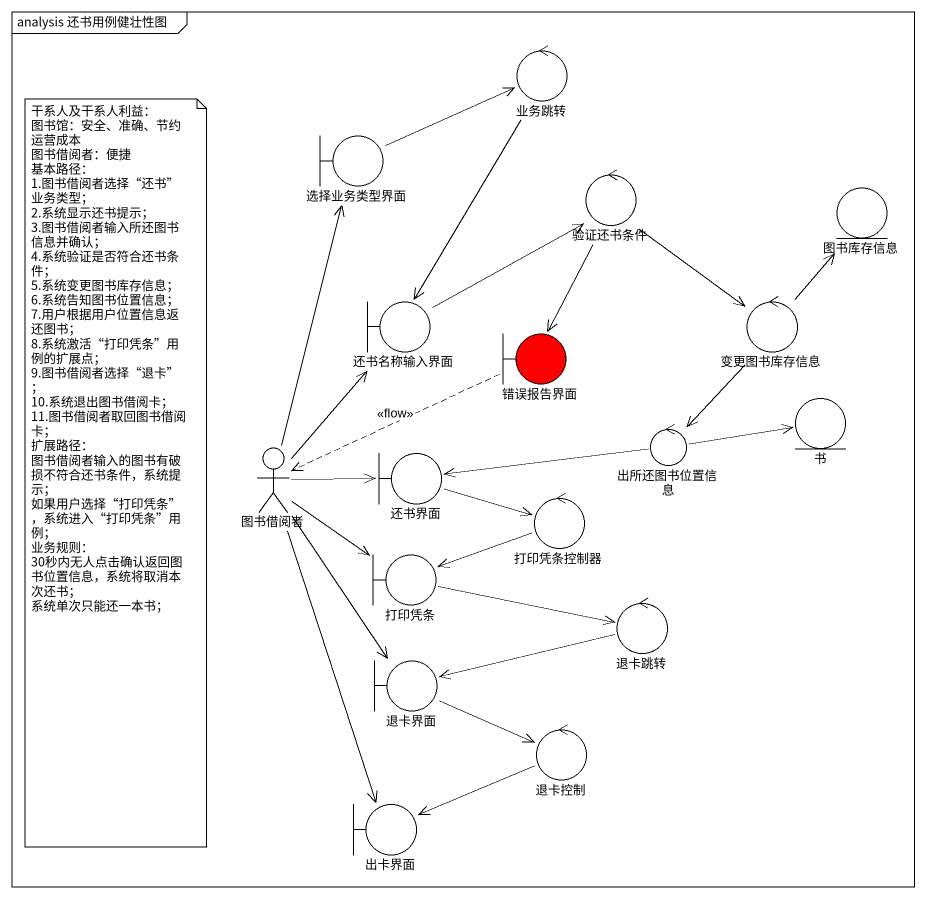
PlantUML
@startuml
mainframe analysis 还书用例健壮性图
control 业务跳转
boundary 选择业务类型界面
control 验证还书条件
entity 图书库存信息
boundary 还书名称输入界面
boundary 错误报告界面 #FF0000
control 变更图书库存信息
control 出所还图书位置信息
entity 书
actor 图书借阅者
boundary 还书界面
control 打印凭条控制器
boundary 打印凭条
control 退卡跳转
boundary 退卡界面
control 退卡控制
boundary 出卡界面
业务跳转 --> 还书名称输入界面
选择业务类型界面 -right-> 业务跳转
验证还书条件 --> 错误报告界面
验证还书条件 --> 变更图书库存信息
还书名称输入界面 -up-> 验证还书条件
错误报告界面 .left.> 图书借阅者 : <<flow>>
变更图书库存信息 -up-> 图书库存信息
变更图书库存信息 --> 出所还图书位置信息
出所还图书位置信息 -right-> 书
出所还图书位置信息 -left-> 还书界面
图书借阅者 -up-> 选择业务类型界面
图书借阅者 -up-> 还书名称输入界面
图书借阅者 -right-> 还书界面
图书借阅者 --> 打印凭条
图书借阅者 --> 退卡界面
图书借阅者 --> 出卡界面
还书界面 -right-> 打印凭条控制器
打印凭条控制器 -left-> 打印凭条
打印凭条 -right-> 退卡跳转
退卡跳转 -left-> 退卡界面
退卡界面 -right-> 退卡控制
退卡控制 -left-> 出卡界面
note as N1
  干系人及干系人利益：
  图书馆：安全、准确、节约运营成本
  图书借阅者：便捷
  基本路径：
  1.图书借阅者选择“还书”业务类型；
  2.系统显示还书提示；
  3.图书借阅者输入所还图书信息并确认；
  4.系统验证是否符合还书条件；
  5.系统变更图书库存信息；
  6.系统告知图书位置信息；
  7.用户根据用户位置信息返还图书；
  8.系统激活“打印凭条”用例的扩展点；
  9.图书借阅者选择“退卡”；
  10.系统退出图书借阅卡；
  11.图书借阅者取回图书借阅卡；
  扩展路径：
  图书借阅者输入的图书有破损不符合还书条件，系统提示；
  如果用户选择“打印凭条”，系统进入“打印凭条”用例；
  业务规则：
  30秒内无人点击确认返回图书位置信息，系统将取消本次还书；
  系统单次只能还一本书；
end note
@enduml
